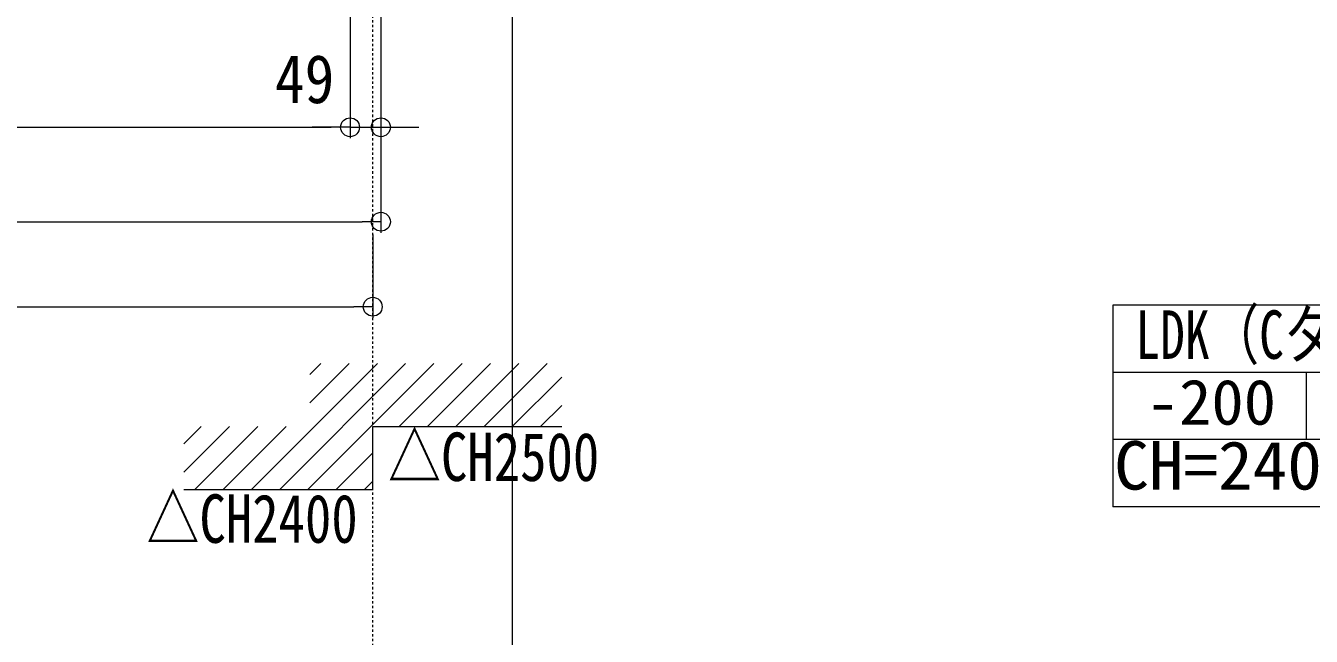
# Model space of a CAD drawing. Units: millimetres at full size, sheet at 1:30. Extents: x -17796 to 21385, y -23279 to 7734.
# Drawn here: x -13635 to -11593, y -3247 to -2278 of the extents above; entities that cross this region are included whole.
import ezdxf
from ezdxf.enums import TextEntityAlignment as Align

# ---------------------------------------------------------------- set-up
doc = ezdxf.new("R2010")
doc.units = ezdxf.units.MM
doc.header["$LTSCALE"] = 30
doc.linetypes.add('USER11', pattern=[0.25, 0.125, -0.125])
doc.layers.add('0-1_(W)電灯', color=253, linetype='Continuous', lineweight=18)
doc.styles.add('ＭＳ ゴシック', font='')
doc.styles.get('ＭＳ ゴシック').set_extended_font_data('MS Gothic')

msp = doc.modelspace()

# ---------------------------------------------------------------- linework, layer by layer
at = {"layer": '0-1_(W)電灯', "color": 3, "linetype": 'USER11'}
msp.add_line((-13083.72, -4087.58), (-13083.72, -228.58), dxfattribs=at)
at = {"layer": '0-1_(W)電灯', "color": 6}
for p, q in [((-12861.8, -4987.58), (-12861.8, -1722.58)), ((-13119.72, -2232.98), (-13119.72, -2456.38)), ((-13070.72, -2232.98), (-13070.72, -2606.38)), ((-13070.72, -2232.98), (-13070.72, -2456.38)), ((-13119.72, -2382.98), (-13119.72, -2456.38)), ((-15209.72, -2438.88), (-13149.72, -2438.88)), ((-13149.72, -2438.88), (-13179.72, -2438.88)), ((-13119.72, -2438.88), (-13070.72, -2438.88)), ((-13040.72, -2438.88), (-13010.72, -2438.88)), ((-15130.72, -2588.88), (-13100.72, -2588.88)), ((-13083.72, -2608.88), (-13083.72, -2741.35)), ((-15209.72, -2723.85), (-13113.72, -2723.85))]:
    msp.add_line(p, q, dxfattribs=at)
at = {"layer": '0-1_(W)電灯', "color": 7}
for p, q in [((-13119.72, -2438.88), (-13149.72, -2438.88)), ((-13119.72, -2438.88), (-13149.72, -2438.88)), ((-13070.72, -2438.88), (-13040.72, -2438.88)), ((-13070.72, -2588.88), (-13100.72, -2588.88)), ((-13083.72, -2723.85), (-13113.72, -2723.85)), ((-11295.16, -2721.52), (-11908.49, -2721.52)), ((-11908.49, -2721.52), (-11908.49, -3041.52)), ((-11295.16, -2828.18), (-11908.49, -2828.18)), ((-11601.82, -2828.18), (-11601.82, -2934.85)), ((-11295.16, -2934.85), (-11908.49, -2934.85)), ((-11295.16, -3041.52), (-11908.49, -3041.52))]:
    msp.add_line(p, q, dxfattribs=at)
at = {"layer": '0-1_(W)電灯', "color": 2}
for p, q in [((-13276.37, -3013.91), (-13076.37, -2813.91)), ((-13231.47, -3013.91), (-13031.47, -2813.91)), ((-13186.57, -3013.91), (-12986.57, -2813.91)), ((-13183.72, -2831.46), (-13166.18, -2813.91)), ((-13183.72, -2876.36), (-13121.28, -2813.91)), ((-13041.67, -2913.91), (-12941.67, -2813.91)), ((-12996.77, -2913.91), (-12896.77, -2813.91)), ((-12951.87, -2913.91), (-12851.87, -2813.91)), ((-12906.97, -2913.91), (-12806.97, -2813.91)), ((-12862.07, -2913.91), (-12783.72, -2835.57)), ((-12817.16, -2913.91), (-12783.72, -2880.47)), ((-13383.72, -2941.66), (-13355.98, -2913.91)), ((-13383.72, -2986.56), (-13311.08, -2913.91)), ((-13366.18, -3013.91), (-13266.18, -2913.91)), ((-13321.28, -3013.91), (-13221.28, -2913.91)), ((-13141.67, -3013.91), (-13083.72, -2955.96)), ((-13096.77, -3013.91), (-13083.72, -3000.87))]:
    msp.add_line(p, q, dxfattribs=at)
msp.add_lwpolyline([(-13383.72, -3013.91), (-13083.72, -3013.91), (-13083.72, -2913.91), (-12783.72, -2913.91)], dxfattribs=at)
at = {"layer": '0-1_(W)電灯', "color": 7}
for centre in [(-13119.72, -2438.88), (-13119.72, -2438.88), (-13070.72, -2438.88), (-13070.72, -2588.88), (-13083.72, -2723.85)]:
    msp.add_circle(centre, 15, dxfattribs=at)

# ---------------------------------------------------------------- texts
at = {"layer": '0-1_(W)電灯', "color": 9, "style": 'ＭＳ ゴシック'}
for s, width, p in [('49', 0.9, (-13238.97, -2423.69)), ('△CH2500', 0.8, (-13059.32, -3023.62)), ('△CH2400', 0.8, (-13442.88, -3121.75))]:
    msp.add_text(s, height=76.97, dxfattribs=dict(at, width=width)).set_placement(p, align=Align.BOTTOM_LEFT)
at = {"layer": '0-1_(W)電灯', "color": 7, "style": 'ＭＳ ゴシック'}
for s, height, width, p in [('LDK（Cタイプ）', 76.97, 0.75, (-11872.76, -2829.65)), ('-200', 71.84, 1.05, (-11854.71, -2932.67)), ('CH=2400/2500', 76.97, 1.05, (-11906.51, -3037.27))]:
    msp.add_text(s, height=height, dxfattribs=dict(at, width=width)).set_placement(p, align=Align.BOTTOM_LEFT)

doc.saveas('drawing.dxf')
